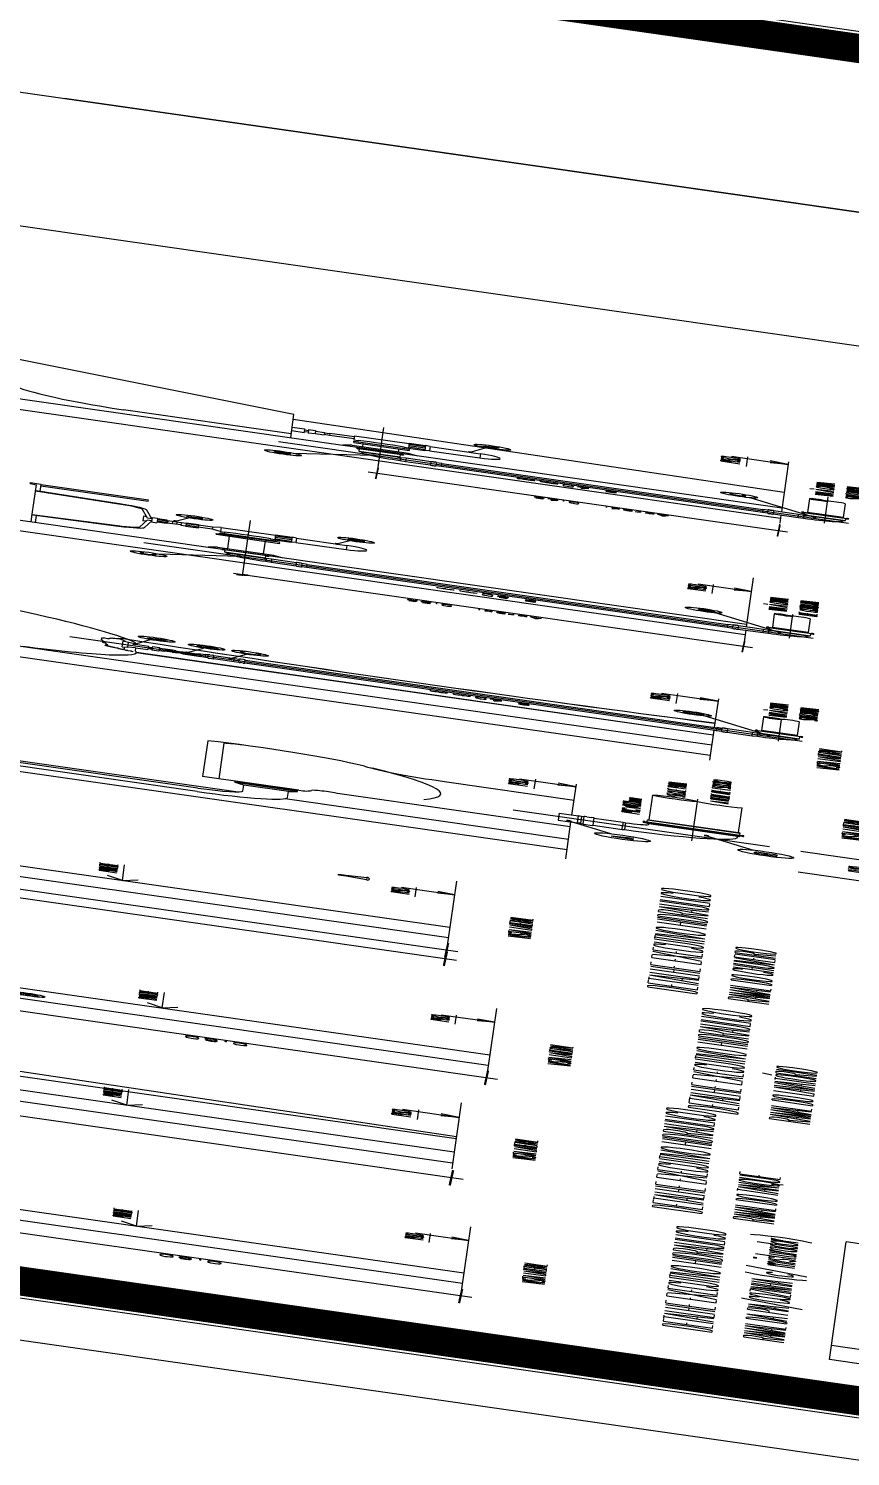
# Model space of a CAD drawing. Header units: millimetres. Extents: x -361192058 to 101130107379, y -14071650034 to 19218552450.
# Drawn here: x -133402.1 to -133234.5, y 42694.8 to 42986.1 of the extents above; entities that cross this region are included whole.
import ezdxf
from ezdxf.enums import TextEntityAlignment as Align

# ---------------------------------------------------------------- set-up
doc = ezdxf.new("R2010")
doc.units = ezdxf.units.MM
doc.header["$LTSCALE"] = 0.5
doc.linetypes.add('CENTER2', pattern=[28.575, 19.05, -3.175, 3.175, -3.175])
for name, color, linetype in [('01', 1, 'Continuous'), ('02', 2, 'Continuous'), ('14-04-Texto-04', 3, 'Continuous'), ('DETALLHES_ESGOTO', 3, 'Continuous'), ('DETALLHES_HIDRAULICO', 4, 'Continuous'), ('TEXTO0', 7, 'Continuous'), ('TXT_0', 7, 'Continuous'), ('TXT_1', 3, 'Continuous'), ('TXT_2', 6, 'Continuous')]:
    doc.layers.add(name, color=color, linetype=linetype)
doc.styles.add('ADITIVOCAD', font='ROMANS.shx')
doc.styles.add('ROMANS', font='romans', dxfattribs={"height": 0.1})
doc.styles.get("Standard").update_dxf_attribs({"font": 'txt.shx', "height": 0.12})

# ---------------------------------------------------------------- blocks, each defined once
blk = doc.blocks.new('_ARCHTICK')
at = {"color": 0, "linetype": 'ByBlock', "const_width": 0.15}
blk.add_lwpolyline([(-0.5, -0.5), (0.5, 0.5)], dxfattribs=at)
blk = doc.blocks.new('APROVADO QUADRA 21.2 MBVII')
at = {"color": 0, "linetype": 'ByBlock', "lineweight": 18, "const_width": 0.00605}
blk.add_lwpolyline([(4510.1129, 2404.6403), (4510.0726, 2404.6807)], dxfattribs=at)
at = {"layer": '01', "lineweight": 18}
for p, q in [((4497.4127, 2404.0904), (4497.4396, 2404.1611)), ((4497.4396, 2404.1611), (4497.4396, 2404.188)), ((4497.4396, 2404.188), (4497.4934, 2404.188)), ((4497.4396, 2404.1611), (4497.4934, 2404.1611)), ((4497.4934, 2404.188), (4497.4934, 2404.1611)), ((4497.4934, 2404.1611), (4497.5203, 2404.0904)), ((4497.5203, 2404.0904), (4497.4127, 2404.0904)), ((4497.4127, 2404.0904), (4497.4127, 2404.0861)), ((4497.5203, 2404.0861), (4497.5203, 2404.0904))]:
    blk.add_line(p, q, dxfattribs=at)
blk.add_arc((4497.4665, 2404.3345), 0.2542, 257.7761, 282.2239, dxfattribs=at)
at = {"layer": '02', "lineweight": 18}
blk.add_line((4524.0957, 2407.1087), (4524.0957, 2386.5459), dxfattribs=at)
blk.add_lwpolyline([(4476.7707, 2385.7337), (4537.9707, 2385.7337), (4537.9707, 2430.2837), (4476.7707, 2430.2837)], close=True, dxfattribs=at)
at = {"layer": '02', "lineweight": 18, "const_width": 0.1}
blk.add_lwpolyline([(4477.5207, 2386.4837), (4537.2207, 2386.4837), (4537.2207, 2429.5337), (4477.5207, 2429.5337)], close=True, dxfattribs=at)
at = {"layer": '02', "lineweight": 18}
blk.add_lwpolyline([(4476.7707, 2385.7337), (4474.8957, 2385.7337), (4474.8957, 2405.2337), (4476.7707, 2407.1087), (4477.5207, 2407.1087)], dxfattribs=at)
at = {"layer": '14-04-Texto-04', "lineweight": 18}
for p, q in [((4529.997, 2407.1087), (4529.997, 2394.5615)), ((4529.997, 2394.5615), (4529.997, 2405.4962))]:
    blk.add_line(p, q, dxfattribs=at)
at = {"layer": 'DETALLHES_ESGOTO', "lineweight": 18}
for p, q in [((4500.3975, 2404.7085), (4500.3975, 2405.9459)), ((4500.2425, 2404.7085), (4500.2425, 2405.9038)), ((4512.7947, 2405.4257), (4512.7643, 2405.404)), ((4512.7947, 2405.4257), (4512.8107, 2405.4257)), ((4512.8107, 2405.3885), (4512.8107, 2405.4257)), ((4511.1048, 2405.404), (4511.4415, 2405.404)), ((4511.1048, 2405.3885), (4511.4173, 2405.3885)), ((4511.4151, 2405.4015), (4511.4633, 2405.1055)), ((4511.4305, 2405.404), (4511.4786, 2405.1082)), ((4511.4415, 2405.404), (4512.474, 2405.404)), ((4512.4369, 2405.1082), (4512.485, 2405.404)), ((4512.4522, 2405.1055), (4512.5003, 2405.4015)), ((4512.474, 2405.404), (4512.7643, 2405.404)), ((4512.4982, 2405.3885), (4512.8107, 2405.3885)), ((4512.7487, 2405.3885), (4512.7487, 2405.0163)), ((4512.8107, 2405.3885), (4512.8107, 2405.0163)), ((4516.6277, 2404.5629), (4516.6277, 2405.1444)), ((4506.0965, 2405.0836), (4506.0995, 2405.0836)), ((4506.0965, 2405.0807), (4506.0965, 2405.0836)), ((4506.0995, 2405.0866), (4506.1025, 2405.0866)), ((4506.0995, 2405.0836), (4506.0995, 2405.0866)), ((4506.1025, 2405.0866), (4506.1055, 2405.0896)), ((4506.1055, 2405.0896), (4506.1084, 2405.0896)), ((4506.1084, 2405.0896), (4506.1114, 2405.0926)), ((4506.1114, 2405.0926), (4506.1263, 2405.0926)), ((4506.1263, 2405.0926), (4506.1293, 2405.0896)), ((4506.1293, 2405.0896), (4506.1323, 2405.0896)), ((4506.1323, 2405.0896), (4506.1352, 2405.0866)), ((4506.1352, 2405.0866), (4506.1352, 2405.0836)), ((4506.1352, 2405.0836), (4506.1531, 2405.0836)), ((4506.1531, 2405.0836), (4506.1561, 2405.0866)), ((4506.1561, 2405.0866), (4506.165, 2405.0866)), ((4506.165, 2405.0896), (4506.2127, 2405.0896)), ((4506.165, 2405.0866), (4506.165, 2405.0896)), ((4506.2127, 2405.0926), (4506.2186, 2405.0926)), ((4506.2127, 2405.0896), (4506.2127, 2405.0926)), ((4506.2186, 2405.0926), (4506.2216, 2405.0955)), ((4506.2216, 2405.0955), (4506.2246, 2405.0955)), ((4506.2246, 2405.0985), (4506.2305, 2405.0985)), ((4506.2246, 2405.0955), (4506.2246, 2405.0985)), ((4506.2305, 2405.1015), (4506.3079, 2405.1015)), ((4506.2305, 2405.0985), (4506.2305, 2405.1015)), ((4506.3079, 2405.1045), (4506.3258, 2405.1045)), ((4506.3079, 2405.1015), (4506.3079, 2405.1045)), ((4506.3258, 2405.1045), (4506.3318, 2405.1074)), ((4506.3318, 2405.1074), (4506.43, 2405.1074)), ((4506.43, 2405.1074), (4506.43, 2405.1045)), ((4506.43, 2405.1045), (4506.433, 2405.1015)), ((4506.433, 2405.1015), (4506.436, 2405.0985)), ((4506.436, 2405.0985), (4506.439, 2405.0985)), ((4506.439, 2405.0985), (4506.439, 2405.0866)), ((4506.439, 2405.0866), (4506.4419, 2405.0866)), ((4506.4419, 2405.0866), (4506.4449, 2405.0836)), ((4506.4449, 2405.0836), (4506.4509, 2405.0807)), ((4506.0429, 2405.033), (4506.0459, 2405.033)), ((4506.0429, 2405.0271), (4506.0429, 2405.033)), ((4506.0459, 2405.036), (4506.0489, 2405.036)), ((4506.0459, 2405.033), (4506.0459, 2405.036)), ((4506.0489, 2405.039), (4506.0519, 2405.042)), ((4506.0489, 2405.036), (4506.0489, 2405.039)), ((4506.0519, 2405.042), (4506.0548, 2405.0449)), ((4506.0548, 2405.0449), (4506.0578, 2405.0449)), ((4506.0578, 2405.0479), (4506.0638, 2405.0479)), ((4506.0578, 2405.0449), (4506.0578, 2405.0479)), ((4506.0638, 2405.0479), (4506.0668, 2405.0509)), ((4506.0668, 2405.0509), (4506.0697, 2405.0509)), ((4506.0697, 2405.0568), (4506.0727, 2405.0568)), ((4506.0697, 2405.0509), (4506.0697, 2405.0568)), ((4506.0727, 2405.0568), (4506.0757, 2405.0598)), ((4506.0757, 2405.0628), (4506.0787, 2405.0628)), ((4506.0757, 2405.0598), (4506.0757, 2405.0628)), ((4506.0787, 2405.0658), (4506.0846, 2405.0687)), ((4506.0787, 2405.0628), (4506.0787, 2405.0658)), ((4506.0846, 2405.0687), (4506.0876, 2405.0717)), ((4506.0876, 2405.0747), (4506.0906, 2405.0747)), ((4506.0876, 2405.0717), (4506.0876, 2405.0747)), ((4506.0906, 2405.0747), (4506.0936, 2405.0777)), ((4506.0936, 2405.0807), (4506.0965, 2405.0807)), ((4506.0936, 2405.0777), (4506.0936, 2405.0807)), ((4506.1571, 2405.0337), (4506.1715, 2405.0149)), ((4506.1571, 2405.0337), (4506.4058, 2405.0337)), ((4506.3906, 2405.0149), (4506.4058, 2405.0337)), ((4506.4509, 2405.0807), (4506.4538, 2405.0807)), ((4506.4538, 2405.0807), (4506.4598, 2405.0777)), ((4506.4598, 2405.0777), (4506.4777, 2405.0777)), ((4506.4777, 2405.0777), (4506.4777, 2405.0747)), ((4506.4777, 2405.0747), (4506.4836, 2405.0747)), ((4506.4836, 2405.0747), (4506.4836, 2405.0717)), ((4506.4836, 2405.0717), (4506.4866, 2405.0717)), ((4506.4866, 2405.0717), (4506.4866, 2405.0687)), ((4506.4866, 2405.0687), (4506.4896, 2405.0658)), ((4506.4896, 2405.0658), (4506.4926, 2405.0628)), ((4506.4926, 2405.0628), (4506.4926, 2405.0568)), ((4506.4926, 2405.0568), (4506.4955, 2405.0568)), ((4506.4955, 2405.0568), (4506.4955, 2405.0539)), ((4506.4955, 2405.0539), (4506.4985, 2405.0539)), ((4506.4985, 2405.0539), (4506.4985, 2405.0509)), ((4506.4985, 2405.0509), (4506.5074, 2405.0509)), ((4506.5074, 2405.0509), (4506.5074, 2405.0479)), ((4506.5074, 2405.0479), (4506.5104, 2405.0479)), ((4506.5104, 2405.0479), (4506.5104, 2405.0449)), ((4506.5104, 2405.0449), (4506.5164, 2405.0449)), ((4506.5164, 2405.0449), (4506.5164, 2405.042)), ((4506.5164, 2405.042), (4506.5194, 2405.042)), ((4506.5194, 2405.042), (4506.5223, 2405.039)), ((4506.5223, 2405.039), (4506.5253, 2405.039)), ((4506.5253, 2405.039), (4506.5253, 2405.036)), ((4506.5253, 2405.036), (4506.5283, 2405.036)), ((4506.5283, 2405.036), (4506.5283, 2405.033)), ((4506.5283, 2405.033), (4506.5342, 2405.033)), ((4506.5342, 2405.033), (4506.5342, 2405.0301)), ((4506.0072, 2404.9943), (4506.0102, 2404.9943)), ((4506.0102, 2404.9973), (4506.0161, 2404.9973)), ((4506.0102, 2404.9943), (4506.0102, 2404.9973)), ((4506.0161, 2405.0003), (4506.0191, 2405.0003)), ((4506.0161, 2404.9973), (4506.0161, 2405.0003)), ((4506.0191, 2405.0033), (4506.0221, 2405.0033)), ((4506.0191, 2405.0003), (4506.0191, 2405.0033)), ((4506.0221, 2405.0122), (4506.0251, 2405.0122)), ((4506.0221, 2405.0033), (4506.0221, 2405.0122)), ((4506.0251, 2405.0152), (4506.028, 2405.0182)), ((4506.0251, 2405.0122), (4506.0251, 2405.0152)), ((4506.028, 2405.0182), (4506.031, 2405.0211)), ((4506.031, 2405.0211), (4506.034, 2405.0241)), ((4506.034, 2405.0241), (4506.04, 2405.0241)), ((4506.04, 2405.0271), (4506.0429, 2405.0271)), ((4506.04, 2405.0241), (4506.04, 2405.0271)), ((4506.1579, 2405.0263), (4506.04, 2405.0263)), ((4506.2035, 2404.9881), (4506.0628, 2404.9881)), ((4506.1715, 2405.0149), (4506.3906, 2405.0149)), ((4506.2035, 2404.9881), (4506.1715, 2405.0149)), ((4506.2035, 2404.9881), (4506.2035, 2404.9453)), ((4506.3586, 2404.9881), (4506.3906, 2405.0149)), ((4506.3586, 2404.9902), (4506.4257, 2404.9902)), ((4506.3586, 2404.9902), (4506.3586, 2404.9453)), ((4506.4257, 2405.0263), (4506.4042, 2405.0263)), ((4511.5701, 2405.0318), (4511.9123, 2405.0104)), ((4511.5701, 2405.0163), (4511.9123, 2404.9949)), ((4512.0576, 2405.0249), (4511.8562, 2405.025)), ((4511.8562, 2405.0139), (4511.8562, 2405.025)), ((4512.0576, 2404.9949), (4511.8562, 2404.9949)), ((4511.8562, 2404.9949), (4511.8562, 2404.9759)), ((4511.9123, 2404.9949), (4511.9123, 2405.0104)), ((4512.0023, 2405.0104), (4512.3453, 2405.0318)), ((4512.0023, 2404.9949), (4512.3453, 2405.0163)), ((4512.0023, 2404.9949), (4512.0023, 2405.0104)), ((4512.0576, 2405.0138), (4512.0576, 2405.0249)), ((4512.0576, 2404.9949), (4512.0576, 2404.9759)), ((4512.7487, 2405.0163), (4512.8107, 2405.0163)), ((4505.9986, 2404.983), (4505.9986, 2402.9822)), ((4506.0053, 2404.983), (4506.0053, 2402.9822)), ((4506.3586, 2404.9453), (4506.2035, 2404.9453)), ((4506.25, 2404.9453), (4506.25, 2404.931)), ((4506.312, 2404.9453), (4506.312, 2404.931)), ((4511.8734, 2404.9759), (4511.8562, 2404.9759)), ((4511.8734, 2404.9435), (4511.8734, 2404.9759)), ((4512.0404, 2404.9759), (4511.8734, 2404.9759)), ((4512.0404, 2404.9435), (4511.8734, 2404.9435)), ((4511.9073, 2404.8932), (4511.9073, 2404.9414)), ((4512.0091, 2404.9397), (4511.9073, 2404.9397)), ((4511.9255, 2404.9435), (4511.9255, 2404.9759)), ((4511.9883, 2404.9435), (4511.9883, 2404.9759)), ((4512.0091, 2404.8932), (4512.0091, 2404.9414)), ((4512.0404, 2404.9759), (4512.0576, 2404.9759)), ((4512.0404, 2404.9759), (4512.0404, 2404.9435)), ((4506.2035, 2404.9071), (4506.2035, 2404.931)), ((4506.3586, 2404.931), (4506.2035, 2404.931)), ((4506.3586, 2404.9071), (4506.2035, 2404.9071)), ((4506.2286, 2404.9071), (4506.2286, 2404.8867)), ((4506.3334, 2404.8867), (4506.2286, 2404.8867)), ((4506.3256, 2404.8867), (4506.2356, 2404.8867)), ((4506.2356, 2404.8611), (4506.2356, 2404.8867)), ((4506.2446, 2404.8611), (4506.2446, 2404.8867)), ((4506.2602, 2404.8611), (4506.2602, 2404.8867)), ((4506.2757, 2404.8611), (4506.2757, 2404.8867)), ((4506.2912, 2404.8611), (4506.2912, 2404.8867)), ((4506.3067, 2404.8611), (4506.3067, 2404.8867)), ((4506.3256, 2404.8611), (4506.3256, 2404.8867)), ((4506.3334, 2404.9071), (4506.3334, 2404.8867)), ((4506.3586, 2404.931), (4506.3586, 2404.9071)), ((4512.0235, 2404.8932), (4511.8937, 2404.8932)), ((4511.8937, 2404.8932), (4511.8937, 2404.8763)), ((4512.0091, 2404.9242), (4511.9073, 2404.9242)), ((4512.0091, 2404.9087), (4511.9073, 2404.9087)), ((4512.0235, 2404.8932), (4512.0235, 2404.8763)), ((4506.2356, 2404.8611), (4506.25, 2404.85)), ((4506.3256, 2404.8611), (4506.2356, 2404.8611)), ((4506.2356, 2404.8239), (4506.25, 2404.8373)), ((4506.25, 2404.85), (4506.25, 2404.8373)), ((4506.312, 2404.85), (4506.25, 2404.85)), ((4506.312, 2404.8373), (4506.25, 2404.8373)), ((4506.312, 2404.85), (4506.3256, 2404.8611)), ((4506.312, 2404.85), (4506.312, 2404.8373)), ((4506.312, 2404.8373), (4506.3256, 2404.8239)), ((4511.8734, 2404.8338), (4511.8734, 2404.8763)), ((4512.0404, 2404.8763), (4511.8734, 2404.8763)), ((4511.9255, 2404.8338), (4511.9255, 2404.8763)), ((4511.9883, 2404.8338), (4511.9883, 2404.8763)), ((4512.0404, 2404.8763), (4512.0404, 2404.8338)), ((4506.3256, 2404.8239), (4506.2356, 2404.8239)), ((4506.2356, 2404.8239), (4506.2356, 2404.777)), ((4506.2446, 2404.8239), (4506.2446, 2404.777)), ((4506.2602, 2404.8239), (4506.2602, 2404.777)), ((4506.2757, 2404.8239), (4506.2757, 2404.777)), ((4506.2912, 2404.8239), (4506.2912, 2404.777)), ((4506.3067, 2404.8239), (4506.3067, 2404.777)), ((4506.3256, 2404.8239), (4506.3256, 2404.777)), ((4511.1048, 2404.7906), (4511.1048, 2404.7225)), ((4511.1575, 2404.7581), (4511.1048, 2404.7906)), ((4512.0404, 2404.8338), (4511.8734, 2404.8338)), ((4511.9123, 2404.7855), (4511.9123, 2404.8338)), ((4512.0023, 2404.7855), (4512.0023, 2404.8338)), ((4506.2134, 2404.7456), (4506.348, 2404.7456)), ((4506.214, 2404.7378), (4506.214, 2404.7456)), ((4506.2356, 2404.777), (4506.219, 2404.7642)), ((4506.3256, 2404.777), (4506.2356, 2404.777)), ((4506.3256, 2404.777), (4506.3431, 2404.7642)), ((4506.348, 2404.7378), (4506.348, 2404.7456)), ((4511.087, 2404.7426), (4511.0901, 2404.7426)), ((4511.1575, 2404.7581), (4511.1575, 2404.5716)), ((4511.7185, 2404.7692), (4511.7603, 2404.7692)), ((4511.7185, 2404.7692), (4511.7185, 2404.5492)), ((4511.7603, 2404.7692), (4511.7709, 2404.7557)), ((4511.7709, 2404.7557), (4511.7709, 2404.5628)), ((4511.7709, 2404.7557), (4511.8042, 2404.7557)), ((4511.8042, 2404.7557), (4511.8042, 2404.5628)), ((4511.8647, 2404.7417), (4511.8042, 2404.7417)), ((4511.8647, 2404.756), (4511.9123, 2404.7855)), ((4512.0508, 2404.756), (4511.8647, 2404.756)), ((4511.8647, 2404.756), (4511.8647, 2404.7417)), ((4512.0023, 2404.7855), (4511.9123, 2404.7855)), ((4512.0499, 2404.756), (4512.0023, 2404.7855)), ((4512.0508, 2404.756), (4512.0508, 2404.567)), ((4502.5498, 2404.6974), (4500.9425, 2404.6974)), ((4500.9425, 2404.3638), (4500.9425, 2404.6974)), ((4506.2047, 2404.7325), (4506.2047, 2404.7231)), ((4506.21, 2404.7378), (4506.3521, 2404.7378)), ((4506.21, 2404.7178), (4506.3521, 2404.7178)), ((4506.214, 2404.7178), (4506.214, 2404.6297)), ((4506.348, 2404.7178), (4506.348, 2404.6297)), ((4506.3573, 2404.7325), (4506.3573, 2404.7231)), ((4510.9927, 2404.7323), (4510.9741, 2404.723)), ((4510.9741, 2404.723), (4510.9741, 2404.599)), ((4511.0792, 2404.7323), (4510.9927, 2404.7323)), ((4510.9927, 2404.7323), (4510.9927, 2404.5897)), ((4511.0792, 2404.7323), (4511.0792, 2404.7348)), ((4511.0979, 2404.7348), (4511.0979, 2404.5862)), ((4511.1048, 2404.7225), (4511.0979, 2404.7224)), ((4511.1048, 2404.7225), (4511.1048, 2404.5983)), ((4511.1575, 2404.7229), (4511.7185, 2404.7229)), ((4511.7185, 2404.7354), (4511.7709, 2404.7354)), ((4511.7185, 2404.6888), (4511.7709, 2404.6888)), ((4500.9425, 2404.6398), (4502.5474, 2404.6398)), ((4506.214, 2404.6469), (4506.348, 2404.6469)), ((4511.7185, 2404.6423), (4511.7709, 2404.6423)), ((4506.2047, 2404.6149), (4506.2047, 2404.6244)), ((4506.21, 2404.6297), (4506.3521, 2404.6297)), ((4506.21, 2404.6097), (4506.3521, 2404.6097)), ((4506.219, 2404.6097), (4506.219, 2402.9553)), ((4506.3431, 2404.6097), (4506.3431, 2402.9553)), ((4506.3573, 2404.6149), (4506.3573, 2404.6244)), ((4510.9741, 2404.599), (4510.9927, 2404.5897)), ((4511.1048, 2404.5983), (4511.0979, 2404.5983)), ((4511.1575, 2404.5985), (4511.7185, 2404.5985)), ((4511.7185, 2404.5958), (4511.7709, 2404.5958)), ((4500.5526, 2404.5534), (4500.818, 2404.5534)), ((4500.818, 2404.5534), (4500.8816, 2404.5844)), ((4500.818, 2404.3983), (4500.818, 2404.5534)), ((4500.8816, 2404.3673), (4500.8816, 2404.5844)), ((4500.8816, 2404.5844), (4500.9425, 2404.5844)), ((4500.928, 2404.3673), (4500.928, 2404.5844)), ((4510.8394, 2404.5876), (4510.8301, 2404.5689)), ((4510.9728, 2404.5689), (4510.8301, 2404.5689)), ((4510.8301, 2404.5689), (4510.8301, 2404.4821)), ((4510.9635, 2404.5876), (4510.8394, 2404.5876)), ((4510.9728, 2404.5689), (4510.9635, 2404.5876)), ((4510.9728, 2404.4821), (4510.9728, 2404.5689)), ((4510.9927, 2404.5897), (4511.0792, 2404.5897)), ((4511.0792, 2404.5862), (4511.0792, 2404.5897)), ((4511.0901, 2404.5784), (4511.087, 2404.5784)), ((4511.1575, 2404.5639), (4511.1048, 2404.5314)), ((4511.1575, 2404.5716), (4511.1575, 2404.5652)), ((4511.1575, 2404.5652), (4511.1575, 2404.5639)), ((4511.7185, 2404.5492), (4511.7603, 2404.5492)), ((4511.7603, 2404.5492), (4511.7709, 2404.5628)), ((4511.7709, 2404.5628), (4511.8042, 2404.5628)), ((4511.8647, 2404.5816), (4511.8042, 2404.5816)), ((4512.0741, 2404.567), (4511.8438, 2404.567)), ((4511.8438, 2404.567), (4511.8438, 2404.51)), ((4511.8647, 2404.5816), (4511.8647, 2404.567)), ((4511.8966, 2404.567), (4511.8966, 2404.51)), ((4511.9587, 2404.567), (4511.9587, 2404.51)), ((4512.0207, 2404.567), (4512.0207, 2404.51)), ((4512.0741, 2404.567), (4512.0741, 2404.51)), ((4516.7707, 2404.5628), (4516.7707, 2404.5201)), ((4516.9258, 2404.5628), (4516.9258, 2404.5201)), ((4517.2892, 2404.5629), (4517.1564, 2402.8591)), ((4512.0741, 2404.51), (4511.8438, 2404.51)), ((4511.8647, 2404.494), (4511.8438, 2404.51)), ((4511.8647, 2404.494), (4511.8647, 2404.3193)), ((4512.0508, 2404.494), (4511.8647, 2404.494)), ((4512.0508, 2404.494), (4512.0741, 2404.51)), ((4512.0508, 2404.494), (4512.0508, 2404.3193)), ((4516.9258, 2404.5201), (4516.7707, 2404.5201)), ((4516.7707, 2404.4818), (4516.7707, 2404.5057)), ((4516.9258, 2404.5057), (4516.7707, 2404.5057)), ((4516.8173, 2404.5201), (4516.8173, 2404.5057)), ((4516.8793, 2404.5201), (4516.8793, 2404.5057)), ((4516.9258, 2404.5057), (4516.9258, 2404.4818)), ((4510.8197, 2404.4712), (4510.8197, 2404.4743)), ((4510.8274, 2404.4821), (4510.976, 2404.4821)), ((4510.976, 2404.4635), (4510.8274, 2404.4635)), ((4510.8394, 2404.4635), (4510.8394, 2404.4449)), ((4510.8394, 2404.4449), (4510.8394, 2402.9868)), ((4510.8394, 2404.4449), (4510.9635, 2404.4449)), ((4510.9635, 2404.4449), (4510.9635, 2404.4635)), ((4510.9635, 2404.4449), (4510.9635, 2402.9868)), ((4510.9838, 2404.4743), (4510.9838, 2404.4712)), ((4516.9258, 2404.4818), (4516.7707, 2404.4818)), ((4516.7959, 2404.4818), (4516.7959, 2404.4508)), ((4516.9007, 2404.4508), (4516.7959, 2404.4508)), ((4516.8173, 2404.4508), (4516.8173, 2404.4318)), ((4516.8793, 2404.4508), (4516.8793, 2404.4318)), ((4516.9007, 2404.4818), (4516.9007, 2404.4508)), ((4500.5526, 2404.3983), (4500.818, 2404.3983)), ((4500.818, 2404.3983), (4500.8816, 2404.3673)), ((4516.8928, 2404.4318), (4516.8029, 2404.4318)), ((4516.8029, 2404.3466), (4516.8029, 2404.4318)), ((4516.8928, 2404.3466), (4516.8928, 2404.4318)), ((4500.8816, 2404.3673), (4500.9425, 2404.3673)), ((4516.4574, 2404.3825), (4516.4574, 2404.3143)), ((4516.5101, 2404.3499), (4516.4574, 2404.3825)), ((4516.5101, 2404.3499), (4516.5101, 2404.1634)), ((4516.6377, 2404.3462), (4516.6377, 2404.1533)), ((4516.6377, 2404.3462), (4516.6947, 2404.3462)), ((4516.6947, 2404.3462), (4516.6947, 2404.1533)), ((4516.9413, 2404.3466), (4516.7552, 2404.3466)), ((4516.7552, 2404.3466), (4516.7552, 2404.3322)), ((4516.9413, 2404.3466), (4516.9413, 2404.1575)), ((4512.0508, 2404.3193), (4511.8647, 2404.3193)), ((4516.294, 2404.3242), (4516.294, 2404.1815)), ((4516.4574, 2404.3143), (4516.4336, 2404.3141)), ((4516.4574, 2404.3143), (4516.4574, 2404.1901)), ((4516.6377, 2404.3147), (4516.5101, 2404.3147)), ((4516.7552, 2404.3322), (4516.6947, 2404.3322)), ((4501.0355, 2403.4233), (4501.0355, 2404.2309)), ((4516.2741, 2404.1608), (4516.1314, 2404.1608)), ((4516.4574, 2404.1901), (4516.4336, 2404.19)), ((4516.5101, 2404.1558), (4516.4574, 2404.1232)), ((4516.6377, 2404.1903), (4516.5101, 2404.1903)), ((4516.5101, 2404.1634), (4516.5101, 2404.157)), ((4516.5101, 2404.157), (4516.5101, 2404.1558)), ((4516.6377, 2404.1533), (4516.6947, 2404.1533)), ((4516.7552, 2404.1722), (4516.6947, 2404.1722)), ((4516.9646, 2404.1575), (4516.7344, 2404.1575)), ((4516.7344, 2404.1575), (4516.7344, 2404.1005)), ((4516.7552, 2404.1722), (4516.7552, 2404.1575)), ((4516.7871, 2404.1575), (4516.7871, 2404.1005)), ((4516.8492, 2404.1575), (4516.8492, 2404.1005)), ((4516.9112, 2404.1575), (4516.9112, 2404.1005)), ((4516.9646, 2404.1575), (4516.9646, 2404.1005)), ((4516.9646, 2404.1005), (4516.7344, 2404.1005)), ((4516.7552, 2404.0845), (4516.7344, 2404.1005)), ((4516.9413, 2404.0845), (4516.9646, 2404.1005)), ((4516.9413, 2404.0845), (4516.7552, 2404.0845)), ((4516.7552, 2404.0845), (4516.7552, 2403.9099)), ((4516.9413, 2404.0845), (4516.9413, 2403.9099)), ((4516.1407, 2404.0367), (4516.1407, 2402.9233)), ((4516.2648, 2404.0367), (4516.2648, 2402.9233)), ((4516.9413, 2403.9099), (4516.7552, 2403.9099)), ((4502.2452, 2403.8732), (4502.2452, 2403.4233)), ((4501.2601, 2403.4683), (4501.2601, 2403.4011)), ((4501.5712, 2403.4683), (4501.2601, 2403.4683)), ((4501.5712, 2403.4683), (4501.5712, 2403.4011)), ((4501.2404, 2403.3716), (4501.2404, 2403.3564)), ((4501.2502, 2403.3813), (4501.5811, 2403.3813)), ((4501.2538, 2403.4011), (4501.5775, 2403.4011)), ((4501.2538, 2403.4011), (4501.2538, 2403.3813)), ((4501.2708, 2403.3904), (4501.2601, 2403.4011)), ((4501.2601, 2403.4011), (4501.5712, 2403.4011)), ((4501.5604, 2403.3904), (4501.2708, 2403.3904)), ((4501.5604, 2403.3904), (4501.5712, 2403.4011)), ((4501.5775, 2403.4011), (4501.5775, 2403.3813)), ((4501.5909, 2403.3716), (4501.5909, 2403.3564)), ((4501.2502, 2403.3466), (4501.5811, 2403.3466)), ((4501.2538, 2403.3466), (4501.2538, 2403.2463)), ((4501.5775, 2403.3466), (4501.5775, 2403.2463)), ((4501.2538, 2403.2463), (4501.4156, 2403.2463)), ((4501.2538, 2403.2463), (4501.2634, 2403.2367)), ((4501.2634, 2403.2367), (4501.2634, 2403.2076)), ((4501.2634, 2403.2367), (4501.5679, 2403.2367)), ((4501.5775, 2403.2463), (4501.4156, 2403.2463)), ((4501.5775, 2403.2463), (4501.5679, 2403.2367)), ((4501.5679, 2403.2367), (4501.5679, 2403.2241)), ((4501.7062, 2403.1725), (4501.7062, 2402.8345)), ((4501.7119, 2403.1782), (4501.7373, 2403.1782)), ((4501.743, 2403.1725), (4501.743, 2402.8345)), ((4501.6485, 2403.1579), (4501.6791, 2403.1579)), ((4501.6791, 2403.1648), (4501.6791, 2402.8422)), ((4501.6791, 2403.1648), (4501.7062, 2403.1648)), ((4501.6791, 2403.1579), (4501.6791, 2402.8491)), ((4501.743, 2403.1641), (4501.8311, 2403.1641)), ((4501.8311, 2403.1641), (4501.8311, 2402.8429)), ((4501.8311, 2403.1641), (4501.8515, 2403.1586)), ((4501.8515, 2403.1586), (4502.9626, 2403.1586)), ((4501.8515, 2403.1586), (4501.8515, 2402.8484)), ((4501.6485, 2402.8491), (4501.6791, 2402.8491)), ((4501.6791, 2402.8422), (4501.7062, 2402.8422)), ((4501.7119, 2402.8288), (4501.7373, 2402.8288)), ((4501.743, 2402.8429), (4501.8311, 2402.8429)), ((4501.8311, 2402.8429), (4501.8515, 2402.8484)), ((4501.8515, 2402.8484), (4502.9619, 2402.8484)), ((4506.2097, 2402.8498), (4506.3524, 2402.8498)), ((4506.3731, 2402.8299), (4506.3731, 2402.6872)), ((4510.8301, 2402.8627), (4510.9728, 2402.8627)), ((4510.9935, 2402.8428), (4510.9935, 2402.7001)), ((4511.737, 2402.8335), (4511.1176, 2402.8335)), ((4507.1165, 2402.8206), (4506.4972, 2402.8206)), ((4516.1314, 2402.7992), (4516.2741, 2402.7992)), ((4516.2948, 2402.7793), (4516.2948, 2402.6366)), ((4517.0383, 2402.77), (4516.4189, 2402.77)), ((4507.1165, 2402.6965), (4506.4972, 2402.6965)), ((4511.737, 2402.7094), (4511.1176, 2402.7094)), ((4517.0383, 2402.6459), (4516.4189, 2402.6459))]:
    blk.add_line(p, q, dxfattribs=at)
for points in [[(4516.4577, 2404.5629), (4517.4915, 2404.5629), (4518.1954, 2405.5253)], [(4506.219, 2404.7456), (4506.219, 2404.7642), (4506.3431, 2404.7642), (4506.3431, 2404.7456)], [(4516.3965, 2404.3242), (4516.294, 2404.3242), (4516.2754, 2404.3149), (4516.2754, 2404.1908), (4516.294, 2404.1815), (4516.3965, 2404.1815)], [(4516.415, 2404.19), (4516.4336, 2404.19), (4516.4336, 2404.3141), (4516.415, 2404.3141)], [(4516.2741, 2404.0739), (4516.2741, 2404.1608), (4516.2648, 2404.1794), (4516.1407, 2404.1794), (4516.1314, 2404.1608), (4516.1314, 2404.0739)], [(4516.1407, 2404.0553), (4516.1407, 2404.0367), (4516.2648, 2404.0367), (4516.2648, 2404.0553)], [(4506.3431, 2402.9553), (4506.3431, 2402.9739), (4506.219, 2402.9739), (4506.219, 2402.9553)], [(4510.9635, 2402.9682), (4510.9635, 2402.9868), (4510.8394, 2402.9868), (4510.8394, 2402.9682)], [(4506.2097, 2402.9367), (4506.2097, 2402.8498), (4506.219, 2402.8312), (4506.3431, 2402.8312), (4506.3524, 2402.8498), (4506.3524, 2402.9367)], [(4510.8301, 2402.9496), (4510.8301, 2402.8627), (4510.8394, 2402.8441), (4510.9635, 2402.8441), (4510.9728, 2402.8627), (4510.9728, 2402.9496)], [(4516.1314, 2402.8861), (4516.1314, 2402.7992), (4516.1407, 2402.7806), (4516.2648, 2402.7806), (4516.2741, 2402.7992), (4516.2741, 2402.8861)], [(4516.2648, 2402.9047), (4516.2648, 2402.9233), (4516.1407, 2402.9233), (4516.1407, 2402.9047)], [(4506.4599, 2402.8299), (4506.3731, 2402.8299), (4506.3545, 2402.8206), (4506.3545, 2402.6965), (4506.3731, 2402.6872), (4506.4599, 2402.6872)], [(4511.0804, 2402.8428), (4510.9935, 2402.8428), (4510.9749, 2402.8335), (4510.9749, 2402.7094), (4510.9935, 2402.7001), (4511.0804, 2402.7001)], [(4511.099, 2402.7094), (4511.1176, 2402.7094), (4511.1176, 2402.8335), (4511.099, 2402.8335)], [(4506.4785, 2402.6965), (4506.4972, 2402.6965), (4506.4972, 2402.8206), (4506.4785, 2402.8206)], [(4516.3817, 2402.7793), (4516.2948, 2402.7793), (4516.2762, 2402.77), (4516.2762, 2402.6459), (4516.2948, 2402.6366), (4516.3817, 2402.6366)], [(4516.4003, 2402.6459), (4516.4189, 2402.6459), (4516.4189, 2402.77), (4516.4003, 2402.77)]]:
    blk.add_lwpolyline(points, dxfattribs=at)
for points in [[(4516.4151, 2404.178, -0.414214), (4516.4074, 2404.1703), (4516.4043, 2404.1703, -0.414214), (4516.3965, 2404.178), (4516.3965, 2404.3266, -0.414214), (4516.4043, 2404.3344), (4516.4074, 2404.3344, -0.414214), (4516.4151, 2404.3266)], [(4516.1287, 2404.0553, -0.414214), (4516.121, 2404.0631), (4516.121, 2404.0662, -0.414214), (4516.1287, 2404.0739), (4516.2774, 2404.0739, -0.414214), (4516.2851, 2404.0662), (4516.2851, 2404.0631, -0.414214), (4516.2774, 2404.0553)], [(4506.3551, 2402.9553, -0.414214), (4506.3628, 2402.9475), (4506.3628, 2402.9444, -0.414214), (4506.3551, 2402.9367), (4506.2064, 2402.9367, -0.414214), (4506.1987, 2402.9444), (4506.1987, 2402.9475, -0.414214), (4506.2064, 2402.9553)], [(4510.9755, 2402.9682, -0.414214), (4510.9833, 2402.9604), (4510.9833, 2402.9573, -0.414214), (4510.9755, 2402.9496), (4510.8269, 2402.9496, -0.414214), (4510.8191, 2402.9573), (4510.8191, 2402.9604, -0.414214), (4510.8269, 2402.9682)], [(4516.2768, 2402.9047, -0.414214), (4516.2846, 2402.8969), (4516.2846, 2402.8938, -0.414214), (4516.2768, 2402.8861), (4516.1282, 2402.8861, -0.414214), (4516.1204, 2402.8938), (4516.1204, 2402.8969, -0.414214), (4516.1282, 2402.9047)], [(4506.4785, 2402.6845, -0.414214), (4506.4708, 2402.6767), (4506.4677, 2402.6767, -0.414214), (4506.4599, 2402.6845), (4506.4599, 2402.8331, -0.414214), (4506.4677, 2402.8409), (4506.4708, 2402.8409, -0.414214), (4506.4785, 2402.8331)], [(4511.099, 2402.6974, -0.414214), (4511.0912, 2402.6896), (4511.0881, 2402.6896, -0.414214), (4511.0804, 2402.6974), (4511.0804, 2402.846, -0.414214), (4511.0881, 2402.8538), (4511.0912, 2402.8538, -0.414214), (4511.099, 2402.846)], [(4516.4003, 2402.6339, -0.414214), (4516.3925, 2402.6262), (4516.3894, 2402.6262, -0.414214), (4516.3817, 2402.6339), (4516.3817, 2402.7826, -0.414214), (4516.3894, 2402.7903), (4516.3925, 2402.7903, -0.414214), (4516.4003, 2402.7826)]]:
    blk.add_lwpolyline(points, format="xyb", close=True, dxfattribs=at)
for centre, radius, start, end in [((4517.0756, 2405.0745), 0.4533, 92.5756, 171.131), ((4506.0533, 2406.3595), 1.4191, 285.2129, 318.0625), ((4505.9965, 2405.4213), 0.4383, 186.1463, 278.7105), ((4511.5701, 2405.1248), 0.1086, 190.2262, 270), ((4511.5701, 2405.1248), 0.0931, 190.3048, 270), ((4512.3453, 2405.1248), 0.0931, 270, 349.6952), ((4512.3453, 2405.1248), 0.1086, 270, 349.7738), ((4506.0533, 2406.3957), 1.4191, 285.2129, 288.6242), ((4512.342, 2404.0075), 5.9005, 169.9861, 189.99617), ((4512.342, 2404.0075), 5.8976, 169.9861, 189.99617), ((4511.087, 2404.7348), 0.00775, 90, 180), ((4511.0901, 2404.7348), 0.00775, 0, 90), ((4511.6291, 2404.6617), 0.2488, 341.2365, 18.7635), ((4500.5526, 2404.7085), 0.3102, 180, 270), ((4500.5526, 2404.7085), 0.1551, 180, 270), ((4502.1201, 2404.5118), 0.468, 309.7326, 23.3543), ((4506.21, 2404.7325), 0.00525, 90, 180), ((4506.21, 2404.7231), 0.00525, 180, 270), ((4506.3521, 2404.7325), 0.00525, 0, 90), ((4506.3521, 2404.7231), 0.00525, 270, 0), ((4510.9634, 2404.599), 0.1245, 85.089, 185.2528), ((4502.4818, 2404.5697), 0.0961, 3.6285, 46.9075), ((4506.21, 2404.6244), 0.00525, 90, 180), ((4506.21, 2404.6149), 0.00525, 180, 270), ((4506.3521, 2404.6244), 0.00525, 360, 90), ((4506.3521, 2404.6149), 0.00525, 270, 0), ((4510.9739, 2404.5885), 0.0104, 88.7401, 185.4496), ((4511.087, 2404.5862), 0.00775, 180, 270), ((4511.0901, 2404.5862), 0.00775, 270, 0), ((4510.8274, 2404.4743), 0.00775, 90, 180), ((4510.8274, 2404.4712), 0.00775, 180, 270), ((4510.976, 2404.4743), 0.00775, 360, 90), ((4510.976, 2404.4712), 0.00775, 270, 360), ((4500.9808, 2404.3629), 0.0383, 178.7386, 222.5545), ((4501.0936, 2404.7137), 0.4022, 249.4706, 257.9508), ((4501.0064, 2404.2709), 0.0495, 306.1078, 86.1938), ((4511.9577, 2404.3466), 0.097, 196.3291, 343.6709), ((4516.2648, 2404.1908), 0.1245, 85.089, 185.2528), ((4516.5196, 2404.2522), 0.2488, 341.2365, 18.7635), ((4502.5554, 2403.8732), 0.3102, 116.0293, 180), ((4516.2752, 2404.1804), 0.0104, 88.7401, 185.4496), ((4501.671, 2405.0097), 1.1304, 251.9808, 308.4562), ((4516.8483, 2403.9372), 0.097, 196.3291, 343.6709), ((4501.2502, 2403.3716), 0.00977, 90, 180), ((4501.5811, 2403.3716), 0.00977, 0, 90), ((4501.2502, 2403.3564), 0.00977, 180, 270), ((4501.5811, 2403.3564), 0.00977, 270, 0), ((4501.6485, 2403.2401), 0.0822, 191.2348, 270), ((4501.6485, 2403.2351), 0.386, 184.0944, 270), ((4501.7119, 2403.1725), 0.00566, 90, 180), ((4501.7373, 2403.1725), 0.00566, 360, 90), ((4503.0492, 2403.0808), 0.1164, 138.0725, 221.8358), ((4502.876, 2403.0808), 0.1164, 318.1642, 41.9275), ((4503.0492, 2402.9255), 0.1164, 138.1642, 221.441), ((4501.7119, 2402.8345), 0.00566, 180, 270), ((4501.7373, 2402.8345), 0.00566, 270, 0), ((4506.3431, 2402.8205), 0.1245, 175.089, 275.2528), ((4506.3535, 2402.831), 0.0104, 178.7401, 275.4496), ((4510.9635, 2402.8334), 0.1245, 175.089, 275.2528), ((4510.9739, 2402.8439), 0.0104, 178.7401, 275.4496), ((4511.7572, 2402.8025), 0.037, 123.1341, 236.8659), ((4511.7117, 2402.8025), 0.04, 309.0994, 50.9006), ((4507.1368, 2402.7896), 0.037, 123.1341, 236.8659), ((4507.0913, 2402.7896), 0.04, 309.0994, 50.9006), ((4516.2648, 2402.77), 0.1245, 175.089, 275.2528), ((4516.2752, 2402.7804), 0.0104, 178.7401, 275.4496), ((4507.0963, 2402.7275), 0.037, 303.1341, 56.8659), ((4511.7167, 2402.7404), 0.037, 303.1341, 56.8659), ((4517.0585, 2402.739), 0.037, 123.1341, 236.8659), ((4517.0131, 2402.739), 0.04, 309.0994, 50.9006), ((4517.018, 2402.677), 0.037, 303.1341, 56.8659)]:
    blk.add_arc(centre, radius, start, end, dxfattribs=at)
at = {"layer": 'DETALLHES_HIDRAULICO', "lineweight": 18}
for p, q in [((4486.5628, 2405.3578), (4486.5628, 2403.6599)), ((4486.7885, 2405.3628), (4486.6558, 2403.6599))]:
    blk.add_line(p, q, dxfattribs=at)
at = {"layer": 'TXT_0', "linetype": 'ByBlock', "lineweight": 18}
for p, q in [((4494.4268, 2403.7448), (4494.4268, 2410.6429)), ((4494.8095, 2403.7448), (4494.8095, 2407.5427)), ((4484.7947, 2403.6156), (4484.7947, 2407.1083)), ((4489.4313, 2403.5474), (4489.4313, 2405.4851)), ((4479.6354, 2403.5291), (4479.6354, 2405.4668)), ((4510.0927, 2402.8916), (4510.0927, 2404.6915)), ((4510.7901, 2404.6605), (4510.0462, 2404.6605)), ((4495.0092, 2403.7836), (4494.3686, 2403.7836)), ((4495.0757, 2403.7836), (4494.7513, 2403.7836)), ((4485.1377, 2403.6568), (4484.7328, 2403.6568)), ((4479.9016, 2403.5679), (4479.5772, 2403.5679)), ((4489.6976, 2403.5862), (4489.3732, 2403.5862)), ((4510.3923, 2402.9226), (4510.0462, 2402.9226)), ((4500.4851, 2402.6274), (4500.4851, 2402.3207)), ((4501.4156, 2402.6274), (4501.4156, 2402.3207))]:
    blk.add_line(p, q, dxfattribs=at)
at = {"layer": 'TXT_0', "linetype": 'CENTER2', "lineweight": 18}
for p, q in [((4506.281, 2405.2167), (4506.281, 2402.6765)), ((4510.9015, 2405.011), (4510.9015, 2402.6894)), ((4512.5397, 2404.6605), (4510.78, 2404.6605)), ((4516.2028, 2404.6028), (4516.2028, 2402.6259)), ((4517.4881, 2404.2523), (4516.113, 2404.2523)), ((4501.4156, 2402.737), (4501.4156, 2403.6254)), ((4501.1825, 2403.0035), (4503.0582, 2403.0035)), ((4507.1165, 2402.7586), (4506.128, 2402.7586)), ((4511.8207, 2402.7715), (4510.7484, 2402.7715)), ((4517.224, 2402.708), (4516.0497, 2402.708))]:
    blk.add_line(p, q, dxfattribs=at)
at = {"layer": 'TXT_0', "lineweight": 18}
for p, q in [((4506.3528, 2404.9937), (4506.6566, 2404.941)), ((4495.8463, 2404.9194), (4495.9757, 2404.9724)), ((4510.4873, 2404.9546), (4510.8973, 2404.6804)), ((4495.8463, 2404.9194), (4496.5481, 2404.9194)), ((4495.8463, 2404.9194), (4495.9757, 2404.8664)), ((4512.0449, 2404.915), (4512.2711, 2404.8714)), ((4485.9572, 2404.7957), (4486.0866, 2404.8487)), ((4485.9572, 2404.7957), (4486.0866, 2404.7427)), ((4485.9572, 2404.7957), (4486.6589, 2404.7957)), ((4506.3189, 2404.809), (4506.6164, 2404.7574)), ((4480.6722, 2404.7037), (4480.8017, 2404.7566)), ((4490.4682, 2404.722), (4490.5976, 2404.775)), ((4480.6722, 2404.7037), (4480.8017, 2404.6507)), ((4480.6722, 2404.7037), (4481.374, 2404.7037)), ((4490.4682, 2404.722), (4491.1699, 2404.722)), ((4490.4682, 2404.722), (4490.5976, 2404.669)), ((4506.3189, 2404.6598), (4506.6164, 2404.6082)), ((4515.7886, 2404.5464), (4516.1986, 2404.2723)), ((4512.0551, 2404.3552), (4512.2813, 2404.3117)), ((4516.1231, 2404.2523), (4515.3793, 2404.2523)), ((4515.4258, 2402.8281), (4515.4258, 2404.2833)), ((4497.3087, 2403.968), (4497.3087, 2403.7836)), ((4496.9751, 2403.916), (4497.3867, 2403.916)), ((4516.9456, 2403.9458), (4517.2494, 2403.893)), ((4487.5122, 2403.856), (4487.5122, 2403.6599)), ((4497.3087, 2403.7836), (4497.2697, 2403.8424)), ((4497.3087, 2403.7836), (4497.3477, 2403.8424)), ((4487.1574, 2403.8007), (4487.5952, 2403.8007)), ((4491.9305, 2403.7706), (4491.9305, 2403.5862)), ((4482.1346, 2403.7522), (4482.1346, 2403.5679)), ((4487.5122, 2403.6599), (4487.4708, 2403.7224)), ((4487.5122, 2403.6599), (4487.5537, 2403.7224)), ((4491.5969, 2403.7186), (4492.0085, 2403.7186)), ((4481.801, 2403.7003), (4482.2126, 2403.7003)), ((4482.1346, 2403.5679), (4482.0956, 2403.6267)), ((4482.1346, 2403.5679), (4482.1736, 2403.6267)), ((4491.9305, 2403.5862), (4491.8915, 2403.645)), ((4491.9305, 2403.5862), (4491.9695, 2403.645)), ((4502.844, 2403.6194), (4502.844, 2403.4233)), ((4502.4891, 2403.5641), (4502.927, 2403.5641)), ((4502.844, 2403.4233), (4502.8025, 2403.4858)), ((4502.844, 2403.4233), (4502.8855, 2403.4858)), ((4501.2969, 2403.431), (4500.9935, 2403.2833)), ((4507.5154, 2403.1783), (4507.5154, 2402.9822)), ((4507.1605, 2403.123), (4507.5984, 2403.123)), ((4512.5671, 2403.1069), (4512.5671, 2402.9226)), ((4506.3215, 2402.7935), (4506.7816, 2403.0223)), ((4507.5154, 2402.9822), (4507.474, 2403.0447)), ((4507.5154, 2402.9822), (4507.5569, 2403.0447)), ((4510.942, 2402.8064), (4511.4021, 2403.0352)), ((4512.2335, 2403.055), (4512.6451, 2403.055)), ((4518.4163, 2403.0553), (4518.4163, 2402.8591)), ((4512.5671, 2402.9226), (4512.5281, 2402.9814)), ((4512.5671, 2402.9226), (4512.6061, 2402.9814)), ((4518.0614, 2403), (4518.4993, 2403)), ((4501.506, 2402.9563), (4501.1685, 2402.789)), ((4516.2433, 2402.7429), (4516.7034, 2402.9717)), ((4518.4163, 2402.8591), (4518.3748, 2402.9216)), ((4518.4163, 2402.8591), (4518.4578, 2402.9216)), ((4515.7254, 2402.8591), (4515.3793, 2402.8591))]:
    blk.add_line(p, q, dxfattribs=at)
for points, const_width in [([(4506.3474, 2404.9937, 1), (4506.3582, 2404.9937, 1)], 0.0109), ([(4506.3135, 2404.809, 1), (4506.3244, 2404.809, 1)], 0.0109), ([(4506.3135, 2404.6598, 1), (4506.3244, 2404.6598, 1)], 0.0109), ([(4516.1932, 2404.2723, 1), (4516.204, 2404.2723, 1)], 0.0109), ([(4516.9402, 2403.9458, 1), (4516.951, 2403.9458, 1)], 0.0109), ([(4501.3, 2403.4385, -1), (4501.2938, 2403.4236, -1)], 0.0162), ([(4501.5141, 2402.9563, -1), (4501.4979, 2402.9563, -1)], 0.0162), ([(4506.3161, 2402.7935, 1), (4506.327, 2402.7935, 1)], 0.0109), ([(4510.9366, 2402.8064, 1), (4510.9474, 2402.8064, 1)], 0.0109), ([(4516.2379, 2402.7429, 1), (4516.2487, 2402.7429, 1)], 0.0109)]:
    blk.add_lwpolyline(points, format="xyb", close=True, dxfattribs=dict(at, const_width=const_width))
for centre, radius in [((4490.2131, 2405.187), 0.062), ((4510.4335, 2404.9896), 0.0642), ((4506.7134, 2404.9205), 0.0642), ((4512.328, 2404.8509), 0.0642), ((4506.6795, 2404.7461), 0.0642), ((4506.6795, 2404.5968), 0.0642), ((4515.7349, 2404.5814), 0.0642), ((4512.3381, 2404.2912), 0.0642), ((4517.3062, 2403.8725), 0.0642), ((4500.9064, 2403.2408), 0.0969), ((4506.83, 2403.0621), 0.0642), ((4511.4505, 2403.075), 0.0642), ((4516.7518, 2403.0115), 0.0642), ((4501.0816, 2402.7459), 0.0969)]:
    blk.add_circle(centre, radius, dxfattribs=at)
for centre, start, end in [((4512.0449, 2404.915), 0, 180), ((4512.0449, 2404.915), 180, 0), ((4510.8973, 2404.6804), 0, 180), ((4510.8973, 2404.6804), 180, 0), ((4512.0551, 2404.3552), 0, 180), ((4512.0551, 2404.3552), 180, 0)]:
    blk.add_arc(centre, 0.00543, start, end, dxfattribs=at)
at = {"layer": 'TXT_1', "lineweight": 18}
for p, q in [((4495.3811, 2411.1204), (4495.3811, 2403.7836)), ((4485.4624, 2408.4391), (4485.4624, 2403.6599)), ((4490.0029, 2407.8821), (4490.0029, 2403.5862)), ((4480.207, 2407.8637), (4480.207, 2403.5679)), ((4485.9572, 2407.0253), (4485.9572, 2403.6599)), ((4510.6395, 2406.4659), (4510.6395, 2402.9226)), ((4511.1048, 2406.4659), (4511.1048, 2404.7906)), ((4505.0809, 2406.2153), (4505.0809, 2402.9822)), ((4505.5462, 2406.2153), (4505.5462, 2404.4591)), ((4515.9922, 2406.0922), (4515.9922, 2402.8591)), ((4516.4574, 2406.0922), (4516.4574, 2404.3825)), ((4500.0199, 2405.9459), (4500.0199, 2403.4233)), ((4500.4851, 2405.9459), (4500.4851, 2404.5689)), ((4495.8463, 2405.5957), (4495.8463, 2403.7836)), ((4480.6722, 2405.38), (4480.6722, 2403.5679)), ((4490.4682, 2405.3983), (4490.4682, 2403.5862)), ((4511.1048, 2404.5983), (4511.1048, 2402.9226)), ((4505.5462, 2404.4591), (4505.5462, 2402.9822)), ((4500.4851, 2404.4058), (4500.4851, 2403.4233)), ((4516.4574, 2404.1901), (4516.4574, 2402.8591))]:
    blk.add_line(p, q, dxfattribs=at)
at = {"layer": 'TXT_2', "lineweight": 18}
for p, q in [((4497.9257, 2403.7836), (4495.1339, 2403.7836)), ((4488.1683, 2403.6599), (4485.1995, 2403.6599)), ((4482.7516, 2403.5679), (4479.9598, 2403.5679)), ((4492.5475, 2403.5862), (4489.7557, 2403.5862)), ((4499.602, 2403.4233), (4501.2601, 2403.4233)), ((4501.5712, 2403.4233), (4502.9645, 2403.4233)), ((4506.219, 2402.9822), (4504.8561, 2402.9822)), ((4507.6255, 2402.9822), (4506.3431, 2402.9822)), ((4510.8301, 2402.9226), (4510.4147, 2402.9226)), ((4513.1841, 2402.9226), (4510.9728, 2402.9226)), ((4516.1314, 2402.8591), (4515.7674, 2402.8591)), ((4518.5368, 2402.8591), (4516.2741, 2402.8591)), ((4479.1581, 2401.0979), (4479.1581, 2402.2835)), ((4479.1581, 2402.2835), (4484.4545, 2402.2835)), ((4479.7909, 2401.0979), (4479.7909, 2402.2835)), ((4484.4545, 2401.0979), (4484.4545, 2402.2835))]:
    blk.add_line(p, q, dxfattribs=at)
at = {"layer": 'TXT_0', "lineweight": 18, "xscale": 0.04032240430245761, "yscale": 0.04032240430245761, "zscale": 0.04032240430245761}
for p, rotation in [((4515.4258, 2404.2523), 90), ((4515.4258, 2402.8591), 270)]:
    blk.add_blockref('_ARCHTICK', p, dxfattribs=dict(at, rotation=rotation))
at = {"layer": 'TXT_0', "linetype": 'ByBlock', "lineweight": 18, "rotation": 270}
for p, xscale, yscale, zscale in [((4494.4268, 2403.7836), 0.05040300537806053, 0.05040300537806053, 0.05040300537806053), ((4494.8095, 2403.7836), 0.05040300537806053, 0.05040300537806053, 0.05040300537806053), ((4484.7947, 2403.6568), 0.05359805735663073, 0.05359805735663073, 0.05359805735663073), ((4489.4313, 2403.5862), 0.05040300537806053, 0.05040300537806053, 0.05040300537806053), ((4479.6354, 2403.5679), 0.05040300537806053, 0.05040300537806053, 0.05040300537806053), ((4510.0927, 2402.9226), 0.0403224043025035, 0.0403224043025035, 0.0403224043025035)]:
    blk.add_blockref('_ARCHTICK', p, dxfattribs=dict(at, xscale=xscale, yscale=yscale, zscale=zscale))
at = {"color": 0, "lineweight": 13, "flags": 8}
for p in [(4700.7247, 2280.1125), (4699.5738, 2277.8964), (4702.3546, 2276.195), (4703.6722, 2274.085), (4699.8445, 2272.2194), (4703.0488, 2270.137), (4703.0877, 2267.9803), (4700.6523, 2261.5216), (4700.7007, 2257.1593)]:
    blk.add_attdef('NIVEL', p, '', height=0.075, dxfattribs=at)
for rotation, width, p in [(90, 0.8, (4700.8205, 2275.7521)), (270, 0.6, (4703.8437, 2274.9021)), (90, 0.8, (4701.5575, 2268.5021)), (180, 0.6, (4651.1817, 2236.1931))]:
    blk.add_attdef('$PORTA', text='', height=0.09, rotation=rotation, dxfattribs=dict(at, width=width)).set_placement(p, align=Align.MIDDLE)
for p in [(4654.176, 2240.463), (4648.499, 2240.1923), (4637.8012, 2239.3845), (4633.4388, 2239.3361), (4656.3921, 2239.3121), (4652.4746, 2237.6822), (4644.2598, 2236.9491), (4646.4166, 2236.988), (4650.3646, 2236.3646)]:
    blk.add_attdef('NIVEL', p, '', height=0.075, rotation=270, dxfattribs=at)
at = {"color": 0, "lineweight": 13, "width": 0.8, "flags": 8}
for p in [(4652.0317, 2239.2163), (4644.7817, 2238.4793)]:
    blk.add_attdef('$PORTA', text='', height=0.09, dxfattribs=at).set_placement(p, align=Align.MIDDLE)
at = {"layer": 'TEXTO0', "lineweight": 18, "style": 'ROMANS'}
blk.add_text('%%C 40mm', height=0.06203, rotation=90, dxfattribs=at).set_placement((4516.1188, 2403.4211))
for s, height, p in [('VAI À CAIXA', 0.062034, (4517.2659, 2402.6907)), ('SINFONADA', 0.06203, (4517.292, 2402.5856))]:
    blk.add_text(s, height=height, dxfattribs=at).set_placement(p)
at = {"layer": 'TXT_0', "lineweight": 18}
for s, height, style, p in [('PAREDE', 0.06203, 'ADITIVOCAD', (4496.1364, 2404.9418)), ('PAREDE', 0.06203, 'ADITIVOCAD', (4486.2472, 2404.8181)), ('PAREDE', 0.06203, 'ADITIVOCAD', (4480.9623, 2404.7261)), ('PAREDE', 0.06203, 'ADITIVOCAD', (4490.7582, 2404.7444)), ('PISO', 0.06203, 'ADITIVOCAD', (4497.0345, 2403.9386)), ('PISO', 0.06597, 'ADITIVOCAD', (4487.2206, 2403.8248)), ('PISO', 0.06203, 'ADITIVOCAD', (4481.8604, 2403.7229)), ('PISO', 0.06203, 'ADITIVOCAD', (4491.6563, 2403.7412)), ('PISO', 0.066, 'ADITIVOCAD', (4502.5523, 2403.5882)), ('PVC %%C100mm', 0.062034, 'ADITIVOCAD', (4502.0251, 2403.194)), ('PISO', 0.066, 'ADITIVOCAD', (4507.2237, 2403.1471)), ('PISO', 0.06203, 'ROMANS', (4512.2929, 2403.0776)), ('SEGUE PARA', 0.06203, 'ADITIVOCAD', (4503.0499, 2403.0481)), ('PISO', 0.066, 'ADITIVOCAD', (4518.1246, 2403.0241)), ('A REDE DE ESGOTO', 0.062034, 'ADITIVOCAD', (4503.0438, 2402.8975)), ('VAI À CAIXA', 0.062034, 'ROMANS', (4511.8954, 2402.7925)), ('VAI À CAIXA', 0.062034, 'ADITIVOCAD', (4507.2193, 2402.7413)), ('DE GORDURA', 0.06203, 'ROMANS', (4511.864, 2402.6873)), ('SINFONADA', 0.06203, 'ADITIVOCAD', (4507.2453, 2402.6362))]:
    blk.add_text(s, height=height, dxfattribs=dict(at, style=style)).set_placement(p)
for s, height, style, p in [('0.60', 0.07754, 'ADITIVOCAD', (4479.6005, 2404.3881)), ('0.60', 0.07754, 'ADITIVOCAD', (4489.3964, 2404.4064)), ('Aprox.  0.55', 0.055831, 'ROMANS', (4510.0648, 2403.6206)), ('%%C 40mm', 0.06203, 'ADITIVOCAD', (4506.1878, 2403.6141)), ('%%C 50mm', 0.06203, 'ROMANS', (4510.7857, 2403.6416)), ('Aprox.  0.45', 0.055831, 'ROMANS', (4515.3979, 2403.2385))]:
    blk.add_text(s, height=height, rotation=90, dxfattribs=dict(at, style=style)).set_placement(p)
at = {"layer": 'TXT_0', "linetype": 'ByBlock', "lineweight": 18, "style": 'ADITIVOCAD'}
blk.add_text('0.30', height=0.06203, dxfattribs=at).set_placement((4500.845, 2402.3952))
at = {"layer": 'TXT_1', "lineweight": 18, "style": 'ADITIVOCAD'}
for s, height, p in [('B', 0.0698, (4490.2131, 2405.187)), ('A', 0.0775, (4500.9064, 2403.2408)), ('B', 0.0775, (4501.0816, 2402.7459))]:
    blk.add_text(s, height=height, dxfattribs=at).set_placement(p, align=Align.MIDDLE)
for s, height, p in [('C', 0.0558, (4510.4059, 2404.9633)), ('A', 0.0698, (4506.6786, 2404.8829)), ('A', 0.0558, (4512.3023, 2404.8224)), ('B', 0.0698, (4506.6448, 2404.7085)), ('C', 0.0698, (4506.6448, 2404.5592)), ('B', 0.0558, (4515.7072, 2404.5551)), ('B', 0.0558, (4512.3125, 2404.2626)), ('A', 0.0558, (4517.2805, 2403.8495)), ('VISTA LATERAL', 0.077543, (4495.8294, 2403.5041)), ('VISTA LATERAL', 0.077543, (4486.0721, 2403.3804)), ('VISTA LATERAL', 0.077543, (4480.6553, 2403.2883)), ('VISTA LATERAL', 0.077543, (4490.4513, 2403.3067)), ('D', 0.0698, (4506.7996, 2403.0244)), ('D', 0.0558, (4511.4248, 2403.0373)), ('C', 0.0558, (4516.7261, 2402.9878)), ('VISTA LATERAL', 0.077543, (4505.2151, 2402.5373)), ('VISTA LATERAL', 0.077543, (4502.2604, 2402.4179))]:
    blk.add_text(s, height=height, dxfattribs=at).set_placement(p)
at = {"layer": 'TXT_2', "lineweight": 18, "style": 'ADITIVOCAD'}
for s, height, p in [('DETALHE EXECUTIVO HIDRAULICO', 0.170514, (4494.4256, 2402.9119)), ('DETALHE EXECUTIVO HIDRAULICO', 0.170514, (4484.7598, 2402.7883)), ('DETALHE EXECUTIVO HIDRAULICO', 0.170514, (4489.3806, 2402.7145)), ('DETALHE EXECUTIVO HIDRAULICO', 0.170514, (4479.5847, 2402.6962)), ('RAMAL DO CHUVEIRO', 0.139512, (4494.4381, 2402.6623)), ('RAMAL DO TANQUE', 0.139512, (4484.7723, 2402.5386)), ('RAMAL DO LAVATÓRIO', 0.139512, (4489.3931, 2402.4649)), ('RAMAL DA PIA/COZINHA (c/ misturador)', 0.139512, (4479.5972, 2402.4466))]:
    blk.add_text(s, height=height, dxfattribs=at).set_placement(p)

msp = doc.modelspace()

# ---------------------------------------------------------------- block references
at = {"layer": '02', "color": 0, "lineweight": 30, "xscale": -4.574818403918471, "yscale": -59.40450511825884, "zscale": 4.574818403918471, "rotation": 261.8606972171988}
msp.add_blockref('APROVADO QUADRA 21.2 MBVII', (5129.041, 2225.201), dxfattribs=at)

doc.saveas('drawing.dxf')
